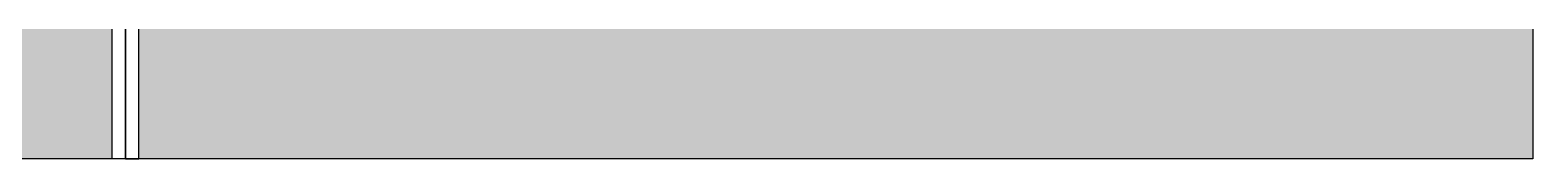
# Model space of a CAD drawing. Header units: metres. Extents: x 0 to 132, y -109 to 310.
# Drawn here: x 49.321 to 50.147, y 253.039 to 253.105 of the extents above; entities that cross this region are included whole.
import ezdxf

# ---------------------------------------------------------------- set-up
doc = ezdxf.new("R2010")
doc.units = ezdxf.units.M
doc.header["$LTSCALE"] = 0.036
doc.layers.add('elec psiktis', color=170, linetype='Continuous')
doc.layers.add('fan klimatismos hatch', color=21, linetype='Continuous')

# ---------------------------------------------------------------- blocks, each defined once
blk = doc.blocks.new('elec psiktis')
at = {"layer": 'fan klimatismos hatch'}
for points in [[(-3.6049, 2.2384), (-4.7844, 2.2384), (-4.7844, -0.0146), (-3.6049, -0.0146)], [(-2.4054, 2.2384), (-3.5819, 2.2384), (-3.5819, -0.0146), (-2.4054, -0.0146)]]:
    blk.add_hatch(color=256, dxfattribs=at).paths.add_polyline_path(points)
at = {"layer": 'elec psiktis'}
for p, q in [((-4.7844, -0.0146), (-4.7844, 2.2384)), ((-4.7844, 2.2384), (-0.0064, 2.2384)), ((-3.5934, 2.2384), (-3.6049, 2.2384)), ((-3.6049, 2.2384), (-3.6049, -0.0146)), ((-3.5934, 2.2384), (-3.5819, 2.2384)), ((-3.5934, 2.2384), (-3.5934, -0.0146)), ((-3.5934, -0.0146), (-3.5934, 2.2384)), ((-3.5819, -0.0146), (-3.5819, 2.2384))]:
    blk.add_line(p, q, dxfattribs=at)

msp = doc.modelspace()

# ---------------------------------------------------------------- block references
at = {"layer": 'elec psiktis', "linetype": 'Continuous', "xscale": 0.6500000000014552, "yscale": 0.6500000000014552, "zscale": 0.65, "rotation": 180}
msp.add_blockref('elec psiktis', (47.03748, 254.49364), dxfattribs=at)

doc.saveas('drawing.dxf')
